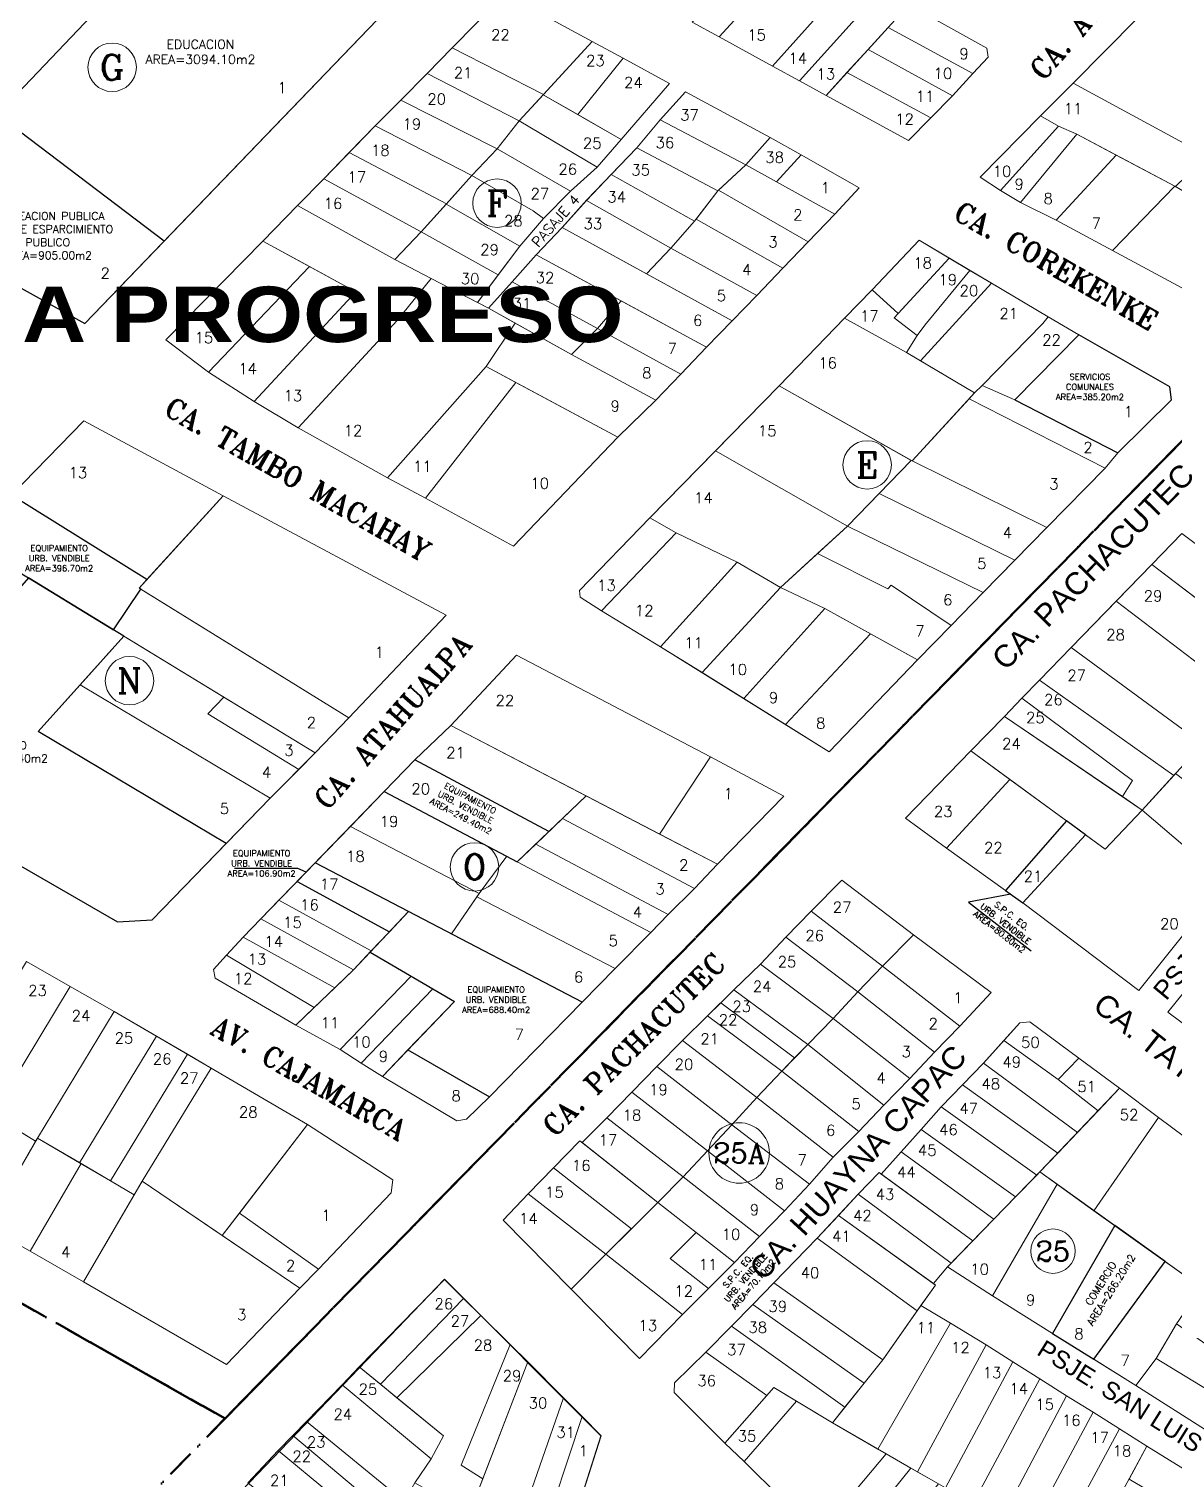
# Model space of a CAD drawing. Header units: millimetres. Extents: x -12449005 to 6504000, y 604360 to 27735491.
# Drawn here: x 711766.1 to 711993.2, y 9107946.1 to 9108233.5 of the extents above; entities that cross this region are included whole.
import ezdxf
from ezdxf.enums import TextEntityAlignment as Align

# ---------------------------------------------------------------- set-up
doc = ezdxf.new("R2010")
doc.units = ezdxf.units.MM
doc.header["$MEASUREMENT"] = 0
doc.header["$PDMODE"] = 3
doc.header["$PDSIZE"] = 0.5
doc.linetypes.add('DASHDOTX2', pattern=[50.8, 25.4, -12.7, 0, -12.7])
doc.layers.get('0').update_dxf_attribs({"lineweight": 15})
for name, color, linetype, lineweight in [('A_LIMITES SECTORES', 1, 'DASHDOTX2', 50), ('JL - LOTE PRESCRITO', 190, 'Continuous', 30), ('MANZANAS', 7, 'Continuous', 18), ('VERTICES', 7, 'Continuous', 20), ('VIVIENDA', 7, 'Continuous', 15)]:
    doc.layers.add(name, color=color, linetype=linetype, lineweight=lineweight)
for name, color, linetype in [('AREA-ESPP', 100, 'Continuous'), ('CALLES', 7, 'Continuous'), ('COMERCIO', 1, 'Continuous'), ('DESC-USOS', 7, 'Continuous'), ('EDUCACION', 5, 'Continuous'), ('EQUIP-URB-VEND', 7, 'Continuous'), ('LOTES', 41, 'Continuous'), ('NUEVA ESPERANZA IV', 191, 'Continuous'), ('SERV-COMUNALES', 40, 'Continuous')]:
    doc.layers.add(name, color=color, linetype=linetype)
doc.styles.add('cota100', font='trebuc.ttf')
doc.styles.add('ROMANC', font='romanc.shx')
doc.styles.add('ROMANS', font='romans.shx')
doc.styles.add('ROMANT', font='romant.shx')
doc.styles.get("Standard").update_dxf_attribs({"font": 'arial.ttf'})
doc.dimstyles.new('ACOTAMIENTO$7', dxfattribs={"dimtxt": 1, "dimasz": 0.5, "dimexe": 0.18, "dimexo": 0.0625, "dimgap": 0.25, "dimtad": 2, "dimzin": 4, "dimdsep": 46, "dimtxsty": 'ROMANS', "dimcen": 0.09, "dimclrd": 8, "dimclre": 8, "dimclrt": 256, "dimadec": 0, "dimazin": 0, "dimtfac": 1, "dimtmove": 0, "dimatfit": 3, "dimfxl": 1, "dimtolj": 1, "dimtzin": 1, "dimarcsym": 0})
doc.dimstyles.new('COTA _100', dxfattribs={"dimscale": 1.26, "dimtxt": 0.95, "dimasz": 0.04, "dimexe": 0.06, "dimexo": 0.1, "dimgap": 0.04, "dimtad": 0, "dimzin": 1, "dimdsep": 46, "dimtxsty": 'cota100', "dimblk": 'ARCHTICK', "dimcen": 0.09, "dimdle": 0.06, "dimse1": 1, "dimse2": 1, "dimsd1": 1, "dimsd2": 1, "dimclrd": 256, "dimclre": 178, "dimclrt": 7, "dimaunit": 1, "dimadec": 3, "dimazin": 0, "dimtfac": 1, "dimtmove": 2, "dimatfit": 2, "dimldrblk": 'ARCHTICK', "dimfxl": 1, "dimarcsym": 0})

# ---------------------------------------------------------------- blocks, each defined once
blk = doc.blocks.new('*D43')
at = {"layer": 'DEFPOINTS', "color": 0, "ltscale": 0.3, "transparency": 16777216}
for p in [(712082.84, 9107519.41), (712108.06, 9107499.31), (712109.03, 9107500.52)]:
    blk.add_point(p, dxfattribs=at)
at = {"layer": 'JL - LOTE PRESCRITO', "color": 7, "ltscale": 0.3, "transparency": 16777216, "insert": (-3285965.38, 20561939.47), "char_height": 1.425, "attachment_point": 5, "rotation": 321.4404, "style": 'cota100'}
blk.add_mtext('32.25', dxfattribs=at)
blk = doc.blocks.new('_ARCHTICK')
at = {"color": 0, "linetype": 'ByBlock', "const_width": 0.15}
blk.add_lwpolyline([(-0.5, -0.5), (0.5, 0.5)], dxfattribs=at)
blk = doc.blocks.new('*D45')
at = {"layer": 'DEFPOINTS', "color": 0, "ltscale": 0.3, "transparency": 16777216}
for p in [(712087.19, 9107441.08), (712114.24, 9107424.27), (712113.41, 9107423.07)]:
    blk.add_point(p, dxfattribs=at)
at = {"layer": 'JL - LOTE PRESCRITO', "color": 7, "ltscale": 0.3, "transparency": 16777216, "insert": (-12449002.32, 27735488.48), "char_height": 1.425, "attachment_point": 5, "rotation": 325.5131, "style": 'cota100'}
blk.add_mtext('31.81', dxfattribs=at)
blk = doc.blocks.new('*D46')
at = {"layer": 'DEFPOINTS', "color": 0, "ltscale": 0.3, "transparency": 16777216}
for p in [(712060.7, 9107460.09, 0), (712087.27, 9107441.21), (712086.54, 9107440.17)]:
    blk.add_point(p, dxfattribs=at)
at = {"layer": 'JL - LOTE PRESCRITO', "color": 7, "ltscale": 0.3, "transparency": 16777216, "insert": (-2185624.74, 20773017.13), "char_height": 1.425, "attachment_point": 5, "rotation": 324.599, "style": 'cota100'}
blk.add_mtext('32.60', dxfattribs=at)
blk = doc.blocks.new('*D48')
at = {"layer": 'DEFPOINTS', "color": 0, "ltscale": 0.3, "transparency": 16777216}
for p in [(712087.24, 9107441.12), (712114.38, 9107424.21), (712113.53, 9107422.98)]:
    blk.add_point(p, dxfattribs=at)
at = {"layer": 'JL - LOTE PRESCRITO', "color": 7, "ltscale": 0.3, "transparency": 16777216, "insert": (-11189611.25, 26932542.48), "char_height": 1.425, "attachment_point": 5, "rotation": 325.4003, "style": 'cota100'}
blk.add_mtext('31.95', dxfattribs=at)
blk = doc.blocks.new('*D51')
at = {"layer": 'DEFPOINTS', "color": 0, "ltscale": 0.3, "transparency": 16777216}
for p in [(711798.11, 9107297.2, 0), (638644.95, 8884680.95), (638646.1, 8884680.58, 0)]:
    blk.add_point(p, dxfattribs=at)
at = {"layer": 'JL - LOTE PRESCRITO', "color": 7, "ltscale": 0.3, "transparency": 16777216, "insert": (1552507.84, 18611954.35), "char_height": 1.425, "attachment_point": 5, "rotation": 71.8094, "style": 'cota100'}
blk.add_mtext('234327.50', dxfattribs=at)
blk = doc.blocks.new('*D54')
at = {"layer": 'DEFPOINTS', "color": 0, "ltscale": 0.3, "transparency": 16777216}
for p in [(711942.33, 9107278.53, 0), (711968.93, 9107263), (711968.16, 9107261.81, 0)]:
    blk.add_point(p, dxfattribs=at)
at = {"layer": 'JL - LOTE PRESCRITO', "color": 7, "ltscale": 0.3, "transparency": 16777216, "insert": (-9446297.88, 15652898.35), "char_height": 1.425, "attachment_point": 5, "rotation": 327.0777, "style": 'cota100'}
blk.add_mtext('30.77', dxfattribs=at)
blk = doc.blocks.new('*D63')
at = {"layer": 'DEFPOINTS', "color": 0, "ltscale": 0.3, "transparency": 16777216}
for p in [(711946.72, 9107290.72, 0), (711971.68, 9107272.64), (711972.42, 9107273.77, 0)]:
    blk.add_point(p, dxfattribs=at)
at = {"layer": 'JL - LOTE PRESCRITO', "color": 7, "ltscale": 0.3, "transparency": 16777216, "insert": (1429184.61, 18217116.63), "char_height": 1.425, "attachment_point": 5, "rotation": 326.6096, "style": 'cota100'}
blk.add_mtext('30.79', dxfattribs=at)
blk = doc.blocks.new('*D55')
at = {"layer": 'DEFPOINTS', "color": 0, "ltscale": 0.3, "transparency": 16777216}
for p in [(711946.72, 9107290.72, 0), (711972.94, 9107274.92), (711972.26, 9107273.88, 0)]:
    blk.add_point(p, dxfattribs=at)
at = {"layer": 'JL - LOTE PRESCRITO', "color": 7, "ltscale": 0.3, "transparency": 16777216, "insert": (-2514595.34, 20816706.74), "char_height": 1.425, "attachment_point": 5, "rotation": 326.6096, "style": 'cota100'}
blk.add_mtext('30.59', dxfattribs=at)
blk = doc.blocks.new('*D56')
at = {"layer": 'DEFPOINTS', "color": 0, "ltscale": 0.3, "transparency": 16777216}
for p in [(711904.93, 9107395.39, 0), (711906.34, 9107394.91), (711900.87, 9107383.36, 0)]:
    blk.add_point(p, dxfattribs=at)
at = {"layer": 'JL - LOTE PRESCRITO', "color": 7, "ltscale": 0.3, "transparency": 16777216, "insert": (1522262.21, 18476834.14), "char_height": 1.425, "attachment_point": 5, "rotation": 71.355, "style": 'cota100'}
blk.add_mtext('12.70', dxfattribs=at)
blk = doc.blocks.new('*D57')
at = {"layer": 'DEFPOINTS', "color": 0, "ltscale": 0.3, "transparency": 16777216}
for p in [(711803.61, 9107439.76, 0), (711798.54, 9107426.35, 0), (711799.95, 9107425.82)]:
    blk.add_point(p, dxfattribs=at)
at = {"layer": 'JL - LOTE PRESCRITO', "color": 7, "lineweight": 30, "ltscale": 0.3, "transparency": 16777216, "insert": (1428871.17, 18217418.99), "char_height": 1.425, "attachment_point": 5, "rotation": 69.2928, "style": 'cota100'}
blk.add_mtext('14.33', dxfattribs=at)

msp = doc.modelspace()

# ---------------------------------------------------------------- linework, layer by layer
at = {"lineweight": 15}
msp.add_lwpolyline([(711732.776, 9107863.706), (711758.707, 9107892.177), (711848.43, 9107985.679), (711879.43, 9107954.623), (711834.71, 9107813.79)], dxfattribs=at)
at = {"layer": 'A_LIMITES SECTORES', "color": 1}
msp.add_lwpolyline([(712084.752, 9108243.958), (711786.57, 9108400.253), (711468.157, 9108148.755), (711804.946, 9107958.059)], close=True, dxfattribs=at)
at = {"layer": 'A_LIMITES SECTORES', "color": 6, "ltscale": 0.2}
msp.add_lwpolyline([(712084.752, 9108243.958), (711786.57, 9108400.253), (711468.157, 9108148.755), (711804.946, 9107958.059)], close=True, dxfattribs=at)
at = {"layer": 'A_LIMITES SECTORES', "color": 84, "ltscale": 0.2}
msp.add_lwpolyline([(712084.752, 9108243.958), (711722.765, 9107874.09), (711698.999, 9107787.158), (711853.228, 9107709.307), (711910.537, 9107884.974), (712540.367, 9107694.065), (712612.655, 9107721.932), (712565.384, 9107827.661), (712633.365, 9107956.397)], close=True, dxfattribs=at)
at = {"layer": 'A_LIMITES SECTORES', "color": 140, "ltscale": 0.2}
msp.add_lwpolyline([(711468.157, 9108148.755), (711284.972, 9107993.756), (711276.32, 9107973.906), (711693.433, 9107766.797), (711722.765, 9107874.089), (711804.946, 9107958.059)], close=True, dxfattribs=at)
at = {"layer": 'AREA-ESPP'}
msp.add_lwpolyline([(711764.439, 9108213.033), (711744.596, 9108193.126), (711777.167, 9108175.105), (711792.881, 9108191.447)], close=True, dxfattribs=at)
at = {"layer": 'COMERCIO'}
for points in [[(711784.897, 9108113.169), (711765.989, 9108124.724), (711758.324, 9108115.951), (711730.903, 9108086.926), (711783.651, 9108056.489), (711790.537, 9108056.94), (711805.176, 9108072.018), (711767.903, 9108094.262)], [(711991.254, 9107989.194), (711981.277, 9107996.33), (711968.941, 9107974.946), (711977.135, 9107969.824)]]:
    msp.add_lwpolyline(points, close=True, dxfattribs=at)
at = {"layer": 'EDUCACION', "lineweight": 15}
for points in [[(711809.024, 9108268.214), (711782.656, 9108282.738), (711738.539, 9108237.848), (711759.811, 9108216.545)], [(711846.976, 9108247.708), (711809.024, 9108268.214), (711759.811, 9108216.545), (711792.881, 9108191.447)]]:
    msp.add_lwpolyline(points, close=True, dxfattribs=at)
at = {"layer": 'EQUIP-URB-VEND'}
for points in [[(711762.64, 9108141.064), (711753.813, 9108131.933), (711765.989, 9108124.724), (711782.849, 9108114.421), (711788.267, 9108122.469), (711787.927, 9108122.68), (711789.477, 9108124.379)], [(711842.544, 9108088.624), (711836.494, 9108082.373), (711862.869, 9108068.395), (711869.144, 9108074.419)], [(711975.498, 9108073.764), (711971.719, 9108076.525), (711959.62, 9108062.708), (711963.047, 9108060.314)], [(711822.809, 9108068.228), (711819.232, 9108064.531), (711837.53, 9108054.565), (711841.304, 9108058.561)], [(711875.708, 9108040.577), (711841.304, 9108058.561), (711833.72, 9108050.53), (711850.407, 9108040.734), (711841.197, 9108031.138), (711857.347, 9108021.804)]]:
    msp.add_lwpolyline(points, close=True, dxfattribs=at)
at = {"layer": 'LOTES'}
for points in [[(711777.167, 9108175.105), (711846.976, 9108247.708)], [(711936.331, 9108122.493), (711936.996, 9108123.24)]]:
    msp.add_lwpolyline(points, dxfattribs=at)
at = {"layer": 'MANZANAS'}
for points in [[(711846.976, 9108247.708), (711809.024, 9108268.214), (711782.656, 9108282.738), (711712.201, 9108211.05), (711777.167, 9108175.105), (711792.881, 9108191.447)], [(712057.892, 9108226.625), (712070.479, 9108239.562), (712040.344, 9108255.472), (712017.303, 9108267.517), (711973.031, 9108222.719), (711966.548, 9108216.251), (711954.603, 9108204.116), (711958.621, 9108201.49), (711962.622, 9108199.121), (711969.689, 9108195.582), (711980.874, 9108189.553), (712006.444, 9108175.767), (712008.144, 9108175.814), (712019.282, 9108187.09), (712025.659, 9108193.652), (712032.744, 9108200.85), (712045.357, 9108213.777)], [(711992.538, 9108160.012), (711992.173, 9108162.586), (711974.151, 9108172.87), (711968.06, 9108176.42), (711942.524, 9108191.631), (711933.202, 9108181.797), (711927.748, 9108176.151), (711914.789, 9108162.739), (711889.124, 9108136.564), (711875.198, 9108122.209), (711875.317, 9108120.864), (711879.54, 9108118.181), (711891.288, 9108111.05), (711924.667, 9108090.246), (711942.194, 9108108.423), (711948.862, 9108115.259), (711955.215, 9108121.774), (711967.851, 9108134.663), (711979.397, 9108146.451), (711981.872, 9108149.465)], [(711804.601, 9108140.971), (711776.989, 9108155.817), (711762.64, 9108141.064), (711753.813, 9108131.933), (711742.208, 9108119.717), (711735.957, 9108113.381), (711730.11, 9108107.351), (711718.229, 9108095.052), (711718.925, 9108093.839), (711730.903, 9108086.926), (711783.651, 9108056.489), (711790.537, 9108056.94), (711813.907, 9108081.011), (711822.783, 9108090.016), (711829.496, 9108096.948), (711848.746, 9108117.281)], [(711915.693, 9108081.451), (711901.139, 9108089.247), (711862.698, 9108109.392), (711849.71, 9108095.455), (711842.544, 9108088.624), (711836.494, 9108082.373), (711812.051, 9108057.108), (711808.539, 9108053.48), (711805.212, 9108049.882), (711802.688, 9108047.042), (711803.016, 9108045.353), (711819.005, 9108036.047), (711827.75, 9108031.196), (711831.948, 9108028.5), (711836.142, 9108025.871), (711850.861, 9108017.069), (711852.832, 9108017.411), (711857.347, 9108021.804), (711875.708, 9108040.577), (711882.291, 9108047.259), (711889.309, 9108054.383), (711892.805, 9108057.962), (711898.004, 9108063.146), (711902.548, 9108067.941)], [(711890.531, 9108027.875), (711885.542, 9108022.726), (711880.638, 9108017.675), (711875.712, 9108012.758), (711875.276, 9108013.104), (711870.038, 9108007.778), (711865.04, 9108002.609), (711860.081, 9107997.389), (711873.53, 9107983.73), (711887.119, 9107969.983), (711895.635, 9107978.663), (711905.919, 9107988.998), (711910.899, 9107994.129), (711915.839, 9107999.243), (711920.757, 9108004.533), (711925.493, 9108009.902), (711930.567, 9108014.982), (711935.535, 9108020.166), (711940.665, 9108025.443), (711945.574, 9108030.683), (711950.608, 9108035.831), (711956.826, 9108042.488), (711941.421, 9108053.944), (711927.225, 9108064.81), (711921.097, 9108058.655), (711916.106, 9108053.478), (711911.065, 9108048.129), (711911.065, 9108048.129), (711905.804, 9108043.04), (711905.804, 9108043.04), (711900.595, 9108037.906), (711895.591, 9108032.983)]]:
    msp.add_lwpolyline(points, close=True, dxfattribs=at)
for points in [[(711859.577, 9108239.512), (711849.971, 9108229.73), (711845.016, 9108224.645), (711839.79, 9108219.405), (711834.732, 9108214.281), (711824.503, 9108203.794), (711819.317, 9108198.499), (711812.424, 9108191.462), (711793.211, 9108171.857), (711801.641, 9108165.435), (711810.706, 9108159.684), (711819.432, 9108154.402), (711837.155, 9108144.547), (711844.685, 9108140.498), (711862.097, 9108130.976), (711882.832, 9108152.588), (711890.316, 9108159.938), (711895.287, 9108165.078), (711900.35, 9108170.406), (711905.483, 9108175.666), (711910.346, 9108180.679), (711915.5, 9108186.068), (711920.524, 9108191.293), (711925.831, 9108196.802), (711930.641, 9108202.024), (711919.159, 9108208.534), (711912.994, 9108211.955), (711896.192, 9108221.058), (711891.182, 9108215.48), (711886.547, 9108209.905), (711876.688, 9108199.615), (711871.737, 9108194.135), (711866.626, 9108188.716), (711861.85, 9108183.395), (711857.147, 9108178.143), (711854.955, 9108179.287), (711863.353, 9108190.459), (711868.044, 9108195.921), (711873.448, 9108201.336), (711878.696, 9108206.093), (711883.433, 9108211.582), (711893.025, 9108222.697), (711883.847, 9108227.694), (711877.743, 9108231.017), (711861.714, 9108239.744)], [(711897.522, 9108234.857), (711902.865, 9108231.915), (711913.422, 9108226.114), (711918.773, 9108223.185), (711924.064, 9108220.292), (711940.404, 9108211.416), (711949.099, 9108220.265), (711953.163, 9108224.679), (711956.183, 9108227.879), (711955.908, 9108229.708), (711940.48, 9108238.282)], [(711994.595, 9108133.482), (711988.634, 9108127.325), (711972.663, 9108110.913), (711966.403, 9108104.391), (711962.9, 9108100.823), (711959.414, 9108097.239), (711952.752, 9108090.383), (711939.794, 9108077.067), (711947.958, 9108071.154), (711959.62, 9108062.708), (711963.047, 9108060.314), (711986.052, 9108042.905), (712010.143, 9108073.076)], [(712015.554, 9108067.964), (711991.793, 9108038.618), (712039.381, 9108003.272)], [(711757.608, 9107996.144), (711766.326, 9107991.246), (711776.914, 9107985.143), (711805.232, 9107968.792), (711819.744, 9107983.912), (711823.476, 9107987.68), (711837.907, 9108002.833), (711838.182, 9108005.374), (711821.284, 9108016.337), (711802.219, 9108027.514), (711782.97, 9108038.774), (711774.285, 9108043.73), (711765.6, 9108048.687)], [(712010.832, 9108002.186), (711989.938, 9108017.71), (711982.204, 9108023.52), (711974.171, 9108029.509), (711964.477, 9108036.72), (711962.448, 9108036.512), (711955.279, 9108028.508), (711951.097, 9108024.185), (711946.891, 9108019.836), (711942.888, 9108015.366), (711938.949, 9108010.947), (711935.011, 9108006.527), (711934.567, 9108006.851), (711930.449, 9108002.526), (711922.297, 9107993.851), (711913.723, 9107984.991), (711909.567, 9107980.679), (711905.335, 9107976.383), (711900.248, 9107971.217), (711894.045, 9107965.169), (711893.946, 9107963.209), (711904.014, 9107953.162), (711907.823, 9107949.535), (711922.498, 9107935.049)], [(712011.493, 9107937.84), (711987.662, 9107952.616), (711982.238, 9107956.05), (711977.037, 9107959.332), (711971.742, 9107962.557), (711966.47, 9107965.916), (711961.11, 9107969.282), (711955.789, 9107972.655), (711948.765, 9107976.992), (711942.886, 9107980.49), (711945.735, 9107984.537), (711945.346, 9107984.817), (711948.133, 9107988.142), (711957.041, 9107982.396), (711968.941, 9107974.946), (711985.445, 9107964.63), (712014.167, 9107946.416)]]:
    msp.add_lwpolyline(points, dxfattribs=at)
at = {"layer": 'SERV-COMUNALES'}
msp.add_lwpolyline([(711992.173, 9108162.586), (711974.151, 9108172.87), (711961.463, 9108159.962), (711981.872, 9108149.465), (711992.538, 9108160.012)], close=True, dxfattribs=at)
at = {"layer": 'VERTICES'}
for centre, radius in [((711782.57, 9108225.893), 4.8), ((711858.851, 9108198.961), 4.8), ((711932.225, 9108147.087), 4.8), ((711786.014, 9108104.319), 4.8), ((711854.401, 9108067.411), 4.8), ((711906.844, 9108010.708), 6), ((711969.034, 9107991.246), 4.4)]:
    msp.add_circle(centre, radius, dxfattribs=at)
at = {"layer": 'VIVIENDA'}
for p in [(711804.736, 9108101.045), (711819.554, 9108086.74)]:
    msp.add_line(p, (711801.507, 9108097.769), dxfattribs=at)
for points in [[(712040.344, 9108255.472), (712017.303, 9108267.517), (711973.031, 9108222.719), (711999.624, 9108208.362), (712006.648, 9108215.136), (712031.058, 9108240.937), (712031.863, 9108240.508)], [(711920.464, 9108251.156), (711915.644, 9108254.387), (711897.522, 9108234.857), (711902.865, 9108231.915)], [(711930.238, 9108244.909), (711920.464, 9108251.156), (711902.865, 9108231.915), (711913.422, 9108226.114)], [(711935.398, 9108241.655), (711930.238, 9108244.909), (711913.422, 9108226.114), (711918.773, 9108223.185)], [(711940.48, 9108238.282), (711935.398, 9108241.655), (711918.773, 9108223.185), (711924.064, 9108220.292)], [(711861.714, 9108239.744), (711859.577, 9108239.512), (711849.971, 9108229.73), (711868.09, 9108220.535), (711877.743, 9108231.017)], [(711940.48, 9108238.282), (711936.369, 9108233.776), (711953.163, 9108224.679), (711956.183, 9108227.879), (711955.908, 9108229.708)], [(711936.369, 9108233.776), (711932.392, 9108229.418), (711949.099, 9108220.265), (711953.163, 9108224.679)], [(711849.971, 9108229.73), (711845.016, 9108224.645), (711863.251, 9108215.279), (711868.09, 9108220.535)], [(711883.847, 9108227.694), (711877.743, 9108231.017), (711868.026, 9108220.466), (711874.87, 9108216.519)], [(711932.392, 9108229.418), (711928.212, 9108224.838), (711944.803, 9108215.893), (711949.099, 9108220.265)], [(711893.025, 9108222.697), (711883.847, 9108227.694), (711874.87, 9108216.519), (711883.433, 9108211.582)], [(711845.016, 9108224.645), (711839.79, 9108219.405), (711858.858, 9108209.766), (711863.251, 9108215.279)], [(711928.212, 9108224.838), (711924.064, 9108220.292), (711940.404, 9108211.416), (711944.803, 9108215.893)], [(711999.624, 9108208.362), (711973.031, 9108222.719), (711966.548, 9108216.251), (711970.111, 9108214.222), (711973.787, 9108212.644), (711993.295, 9108202.257)], [(711868.026, 9108220.466), (711863.251, 9108215.279), (711878.696, 9108206.093), (711883.433, 9108211.582)], [(711912.994, 9108211.955), (711896.192, 9108221.058), (711891.182, 9108215.48), (711908.176, 9108206.544)], [(711858.858, 9108209.766), (711839.79, 9108219.405), (711834.732, 9108214.281), (711853.892, 9108204.416)], [(711834.732, 9108214.281), (711829.565, 9108208.984), (711848.828, 9108198.816), (711853.892, 9108204.416)], [(711863.251, 9108215.279), (711858.858, 9108209.766), (711873.448, 9108201.336), (711878.696, 9108206.093)], [(711908.176, 9108206.544), (711891.182, 9108215.48), (711886.547, 9108209.905), (711902.588, 9108201.398)], [(711970.111, 9108214.222), (711966.548, 9108216.251), (711954.603, 9108204.116), (711958.621, 9108201.49)], [(711973.787, 9108212.644), (711970.111, 9108214.222), (711958.621, 9108201.49), (711962.622, 9108199.121)], [(711919.159, 9108208.534), (711912.994, 9108211.955), (711908.176, 9108206.544), (711914.233, 9108203.201)], [(711981.554, 9108208.508), (711973.787, 9108212.644), (711962.622, 9108199.121), (711969.689, 9108195.582)], [(711829.565, 9108208.984), (711824.503, 9108203.794), (711843.831, 9108193.29), (711848.828, 9108198.816)], [(711858.858, 9108209.766), (711853.892, 9108204.416), (711865.997, 9108197.415), (711868.044, 9108195.921), (711873.448, 9108201.336)], [(711886.547, 9108209.905), (711881.507, 9108204.644), (711898.025, 9108195.419), (711902.588, 9108201.398)], [(711919.159, 9108208.534), (711914.233, 9108203.201), (711925.831, 9108196.802), (711930.641, 9108202.024)], [(711993.166, 9108202.325), (711981.554, 9108208.508), (711969.689, 9108195.582), (711980.874, 9108189.553)], [(711908.176, 9108206.544), (711902.769, 9108201.565), (711920.524, 9108191.293), (711925.831, 9108196.802)], [(711824.503, 9108203.794), (711819.317, 9108198.499), (711838.609, 9108187.821), (711843.831, 9108193.29)], [(711853.892, 9108204.416), (711848.794, 9108198.778), (711863.353, 9108190.459), (711868.044, 9108195.921), (711865.997, 9108197.415)], [(711881.507, 9108204.644), (711876.594, 9108199.517), (711893.303, 9108190.051), (711898.025, 9108195.419)], [(711902.769, 9108201.565), (711902.588, 9108201.398), (711898.311, 9108195.794), (711915.5, 9108186.068), (711920.524, 9108191.293)], [(711993.166, 9108202.325), (711980.874, 9108189.553), (712006.444, 9108175.767), (712008.144, 9108175.814), (712019.282, 9108187.09)], [(711839.068, 9108175.677), (711845.833, 9108184.052), (711838.609, 9108187.821), (711819.317, 9108198.499), (711812.424, 9108191.462), (711830.844, 9108181.376), (711810.706, 9108159.684), (711819.432, 9108154.402)], [(711848.794, 9108198.778), (711843.831, 9108193.29), (711859.089, 9108184.787), (711863.353, 9108190.459)], [(711893.303, 9108190.051), (711876.598, 9108199.515), (711871.737, 9108194.136), (711888.492, 9108184.966)], [(711871.737, 9108194.136), (711866.626, 9108188.716), (711900.35, 9108170.406), (711905.483, 9108175.666)], [(711898.311, 9108195.794), (711898.025, 9108195.419), (711893.303, 9108190.051), (711910.346, 9108180.679), (711915.5, 9108186.068)], [(711821.678, 9108186.395), (711812.424, 9108191.462), (711793.211, 9108171.857), (711801.641, 9108165.435)], [(711843.831, 9108193.29), (711838.609, 9108187.821), (711845.833, 9108184.052), (711854.955, 9108179.287), (711859.089, 9108184.787)], [(711948.486, 9108188.08), (711942.524, 9108191.631), (711933.202, 9108181.797), (711938.364, 9108177.069)], [(711883.455, 9108179.579), (711866.626, 9108188.716), (711861.85, 9108183.395), (711878.777, 9108174.122)], [(711893.303, 9108190.051), (711888.492, 9108184.966), (711905.483, 9108175.666), (711910.346, 9108180.679)], [(711952.586, 9108185.637), (711948.486, 9108188.08), (711937.584, 9108176.219), (711942.127, 9108172.762), (711943.656, 9108174.813)], [(711830.844, 9108181.376), (711821.678, 9108186.395), (711801.641, 9108165.435), (711810.706, 9108159.684)], [(711956.876, 9108183.082), (711952.586, 9108185.637), (711943.656, 9108174.813), (711942.127, 9108172.762), (711940.003, 9108169.361), (711942.794, 9108167.705)], [(711856.693, 9108166.583), (711862.424, 9108175.201), (711857.147, 9108178.143), (711845.833, 9108184.052), (711839.068, 9108175.677), (711819.432, 9108154.402), (711837.155, 9108144.547)], [(711878.777, 9108174.122), (711861.85, 9108183.395), (711857.147, 9108178.143), (711873.611, 9108168.964)], [(711967.027, 9108175.121), (711968.06, 9108176.42), (711956.876, 9108183.082), (711942.794, 9108167.705), (711953.506, 9108161.351), (711954.977, 9108162.85)], [(711883.455, 9108179.579), (711878.777, 9108174.122), (711895.287, 9108165.078), (711900.35, 9108170.406)], [(711937.584, 9108176.219), (711938.364, 9108177.069), (711933.202, 9108181.797), (711927.748, 9108176.151), (711940.003, 9108169.361), (711942.127, 9108172.762)], [(711856.693, 9108166.583), (711882.832, 9108152.588), (711890.316, 9108159.938), (711873.611, 9108168.964), (711862.424, 9108175.201)], [(711878.777, 9108174.122), (711873.611, 9108168.964), (711890.316, 9108159.938), (711895.287, 9108165.078)], [(711953.506, 9108161.351), (711940.003, 9108169.361), (711927.748, 9108176.151), (711914.789, 9108162.739), (711941.135, 9108147.866)], [(711974.151, 9108172.87), (711968.06, 9108176.42), (711967.027, 9108175.121), (711954.977, 9108162.85), (711961.463, 9108159.962)], [(711862.555, 9108163.444), (711856.693, 9108166.583), (711837.155, 9108144.547), (711844.685, 9108140.498)], [(711882.832, 9108152.588), (711862.555, 9108163.444), (711844.685, 9108140.498), (711862.097, 9108130.976)], [(711914.789, 9108162.739), (711902.187, 9108149.887), (711928.32, 9108134.951), (711940.961, 9108147.964)], [(711961.463, 9108159.962), (711954.977, 9108162.85), (711953.506, 9108161.351), (711952.424, 9108160.172), (711979.397, 9108146.451), (711981.872, 9108149.465)], [(711979.397, 9108146.451), (711952.424, 9108160.172), (711941.135, 9108147.866), (711967.851, 9108134.663)], [(711804.601, 9108140.971), (711776.989, 9108155.817), (711762.64, 9108141.064), (711789.477, 9108124.379)], [(711902.187, 9108149.887), (711889.124, 9108136.564), (711894.354, 9108133.624), (711906.439, 9108127.819), (711915.07, 9108122.768), (711928.32, 9108134.951)], [(711941.135, 9108147.866), (711940.961, 9108147.964), (711934.591, 9108141.407), (711961.516, 9108128.2), (711967.851, 9108134.663)], [(711804.601, 9108140.971), (711787.927, 9108122.68), (711829.496, 9108096.948), (711848.746, 9108117.281)], [(711934.591, 9108141.407), (711928.32, 9108134.951), (711955.215, 9108121.774), (711961.516, 9108128.2)], [(711894.354, 9108133.624), (711889.124, 9108136.564), (711875.198, 9108122.209), (711875.317, 9108120.864), (711879.54, 9108118.181)], [(711906.439, 9108127.819), (711894.354, 9108133.624), (711879.54, 9108118.181), (711891.288, 9108111.05)], [(711928.32, 9108134.951), (711922.394, 9108129.503), (711936.331, 9108122.493), (711936.996, 9108123.24), (711948.862, 9108115.259), (711955.215, 9108121.774)], [(711994.595, 9108133.482), (711988.634, 9108127.325), (712009.97, 9108111.106), (712015.108, 9108118.066)], [(711915.07, 9108122.768), (711906.439, 9108127.819), (711891.288, 9108111.05), (711899.523, 9108105.918)], [(711936.996, 9108123.24), (711936.331, 9108122.493), (711922.394, 9108129.503), (711915.07, 9108122.768), (711923.851, 9108118.647), (711942.194, 9108108.423), (711948.862, 9108115.259)], [(711988.634, 9108127.325), (711981.569, 9108120.065), (712006.524, 9108101.075), (712012.612, 9108109.097)], [(711788.267, 9108122.469), (711782.849, 9108114.421), (711822.783, 9108090.016), (711829.496, 9108096.948)], [(711923.851, 9108118.647), (711915.07, 9108122.768), (711899.523, 9108105.918), (711907.771, 9108100.777)], [(711981.569, 9108120.065), (711972.663, 9108110.913), (711998.665, 9108091.79), (712006.524, 9108101.075)], [(711932.891, 9108113.608), (711923.851, 9108118.647), (711907.771, 9108100.777), (711916.048, 9108095.618)], [(711942.194, 9108108.423), (711932.891, 9108113.608), (711916.048, 9108095.618), (711924.667, 9108090.246)], [(711784.897, 9108113.169), (711776.206, 9108103.5), (711813.919, 9108081.023), (711819.554, 9108086.74), (711801.507, 9108097.769), (711804.736, 9108101.045)], [(711972.663, 9108110.913), (711966.403, 9108104.391), (711992.999, 9108085.556), (711998.665, 9108091.79)], [(711901.139, 9108089.247), (711862.698, 9108109.392), (711849.71, 9108095.455), (711891.062, 9108073.922)], [(711776.206, 9108103.5), (711767.903, 9108094.262), (711805.176, 9108072.018), (711813.907, 9108081.011)], [(711966.403, 9108104.391), (711962.9, 9108100.823), (711984.812, 9108084.505), (711982.822, 9108081.35), (711986.752, 9108078.683), (711992.999, 9108085.556)], [(711804.736, 9108101.045), (711801.507, 9108097.769), (711819.554, 9108086.74), (711822.783, 9108090.016)], [(711962.9, 9108100.823), (711959.414, 9108097.239), (711982.822, 9108081.35), (711984.812, 9108084.505)], [(711986.752, 9108078.683), (711959.414, 9108097.239), (711952.752, 9108090.383), (711979.382, 9108070.926)], [(711849.71, 9108095.455), (711842.544, 9108088.624), (711869.144, 9108074.419), (711876.516, 9108081.497)], [(711960.48, 9108084.737), (711952.752, 9108090.383), (711939.794, 9108077.067), (711947.958, 9108071.154)], [(711915.693, 9108081.451), (711901.139, 9108089.247), (711891.062, 9108073.922), (711902.548, 9108067.941)], [(711971.719, 9108076.525), (711960.48, 9108084.737), (711947.958, 9108071.154), (711959.62, 9108062.708)], [(711993.314, 9108085.902), (711986.752, 9108078.683), (712003.31, 9108064.519), (712010.143, 9108073.076)], [(711836.494, 9108082.373), (711829.789, 9108075.443), (711855.298, 9108062.116), (711860.769, 9108069.508)], [(711876.516, 9108081.497), (711871.863, 9108077.03), (711898.004, 9108063.146), (711902.548, 9108067.941)], [(711871.863, 9108077.03), (711866.559, 9108071.938), (711892.802, 9108057.96), (711898.004, 9108063.146)], [(712003.31, 9108064.519), (711986.752, 9108078.683), (711979.382, 9108070.926), (711975.498, 9108073.764), (711963.047, 9108060.314), (711986.052, 9108042.905)], [(711829.789, 9108075.443), (711822.809, 9108068.228), (711849.817, 9108054.111), (711855.298, 9108062.116)], [(711866.559, 9108071.938), (711862.869, 9108068.395), (711889.309, 9108054.383), (711892.802, 9108057.96)], [(711862.869, 9108068.395), (711860.769, 9108069.508), (711855.298, 9108062.116), (711854.844, 9108061.452), (711882.291, 9108047.259), (711889.309, 9108054.383)], [(711819.232, 9108064.531), (711815.631, 9108060.809), (711833.926, 9108050.748), (711837.53, 9108054.565)], [(711941.421, 9108053.944), (711927.225, 9108064.81), (711921.097, 9108058.655), (711935.273, 9108047.714)], [(711815.631, 9108060.809), (711812.051, 9108057.108), (711830.423, 9108047.039), (711833.926, 9108050.748)], [(711854.844, 9108061.452), (711849.817, 9108054.111), (711875.708, 9108040.577), (711882.291, 9108047.259)], [(711812.051, 9108057.108), (711808.539, 9108053.48), (711826.714, 9108043.468), (711830.423, 9108047.039)], [(711935.273, 9108047.714), (711921.097, 9108058.655), (711916.106, 9108053.478), (711930.373, 9108042.634)], [(711808.539, 9108053.48), (711805.212, 9108049.882), (711822.607, 9108039.515), (711826.714, 9108043.468)], [(711916.106, 9108053.478), (711911.065, 9108048.129), (711925.472, 9108037.355), (711930.373, 9108042.634)], [(711941.421, 9108053.944), (711935.273, 9108047.714), (711950.608, 9108035.831), (711956.826, 9108042.488)], [(712015.305, 9108044.804), (712003.655, 9108053.268), (711991.793, 9108038.618), (712003.376, 9108030.015)], [(711841.826, 9108045.771), (711833.72, 9108050.53), (711830.423, 9108047.039), (711819.005, 9108036.047), (711827.745, 9108031.199)], [(711774.285, 9108043.73), (711765.6, 9108048.687), (711750.336, 9108023.501), (711758.868, 9108018.286)], [(711805.212, 9108049.882), (711802.688, 9108047.042), (711803.016, 9108045.353), (711819.005, 9108036.047), (711822.607, 9108039.515)], [(711911.065, 9108048.129), (711905.804, 9108043.04), (711920.439, 9108032.206), (711925.472, 9108037.355)], [(711935.273, 9108047.714), (711930.373, 9108042.634), (711945.574, 9108030.683), (711950.608, 9108035.831)], [(711846.138, 9108043.24), (711841.826, 9108045.771), (711827.745, 9108031.199), (711831.948, 9108028.5)], [(711782.97, 9108038.774), (711774.285, 9108043.73), (711758.868, 9108018.286), (711767.401, 9108013.071), (711767.749, 9108013.672)], [(711850.407, 9108040.734), (711846.138, 9108043.24), (711831.948, 9108028.5), (711836.142, 9108025.871)], [(711905.804, 9108043.04), (711903.218, 9108040.492), (711917.847, 9108029.552), (711920.439, 9108032.206)], [(711930.373, 9108042.634), (711925.472, 9108037.355), (711940.665, 9108025.443), (711945.574, 9108030.683)], [(711791.386, 9108033.851), (711782.97, 9108038.774), (711767.749, 9108013.672), (711776.122, 9108008.775)], [(711903.218, 9108040.492), (711900.595, 9108037.906), (711915.29, 9108026.933), (711917.847, 9108029.552)], [(711900.595, 9108037.906), (711895.591, 9108032.983), (711910.369, 9108021.705), (711915.29, 9108026.933)], [(711925.472, 9108037.355), (711920.439, 9108032.206), (711935.535, 9108020.166), (711940.665, 9108025.443)], [(711974.171, 9108029.509), (711964.477, 9108036.72), (711962.448, 9108036.512), (711959.321, 9108033.02), (711970.054, 9108025.269)], [(711797.514, 9108030.266), (711791.386, 9108033.851), (711776.122, 9108008.775), (711782.251, 9108005.191)], [(711895.591, 9108032.983), (711890.531, 9108027.875), (711905.415, 9108016.261), (711910.369, 9108021.705)], [(711970.054, 9108025.269), (711959.321, 9108033.02), (711955.279, 9108028.508), (711973.9, 9108014.794), (711977.985, 9108019.086)], [(711782.251, 9108005.191), (711786.955, 9108002.44), (711788.502, 9108005.103), (711802.219, 9108027.514), (711797.514, 9108030.266)], [(711857.347, 9108021.804), (711841.197, 9108031.138), (711836.142, 9108025.871), (711850.861, 9108017.069), (711852.832, 9108017.411)], [(711920.439, 9108032.206), (711915.29, 9108026.933), (711930.567, 9108014.982), (711935.535, 9108020.166)], [(711821.284, 9108016.337), (711802.219, 9108027.514), (711788.502, 9108005.103), (711804.392, 9107994.327)], [(711890.531, 9108027.875), (711885.542, 9108022.726), (711900.589, 9108011.109), (711905.415, 9108016.261)], [(711955.279, 9108028.508), (711951.097, 9108024.185), (711969.991, 9108010.687), (711973.9, 9108014.794)], [(711974.171, 9108029.509), (711970.054, 9108025.269), (711977.985, 9108019.086), (711982.204, 9108023.52)], [(711915.29, 9108026.933), (711910.369, 9108021.705), (711925.493, 9108009.902), (711930.567, 9108014.982)], [(711900.589, 9108011.109), (711885.542, 9108022.726), (711880.638, 9108017.675), (711895.735, 9108005.954)], [(711910.369, 9108021.705), (711905.415, 9108016.261), (711920.757, 9108004.533), (711925.493, 9108009.902)], [(711951.097, 9108024.185), (711946.891, 9108019.836), (711965.818, 9108006.317), (711966.432, 9108006.948), (711969.991, 9108010.687)], [(711989.938, 9108017.71), (711982.204, 9108023.52), (711966.432, 9108006.948), (711977.165, 9107999.27)], [(711767.401, 9108013.071), (711754.602, 9108020.894), (711744.631, 9108003.567), (711757.608, 9107996.144)], [(711946.891, 9108019.836), (711942.888, 9108015.366), (711961.642, 9108002.025), (711965.818, 9108006.317)], [(711838.182, 9108005.374), (711821.284, 9108016.337), (711807.802, 9107998.77), (711823.476, 9107987.68), (711837.907, 9108002.833)], [(711880.638, 9108017.675), (711875.719, 9108012.765), (711890.705, 9108000.89), (711895.735, 9108005.954)], [(711905.415, 9108016.261), (711900.589, 9108011.109), (711915.839, 9107999.243), (711920.757, 9108004.533)], [(712010.832, 9108002.186), (711989.938, 9108017.71), (711977.165, 9107999.27), (711998.452, 9107984.045)], [(711776.424, 9108008.599), (711767.749, 9108013.672), (711757.608, 9107996.144), (711766.326, 9107991.246)], [(711870.038, 9108007.778), (711885.5, 9107995.703), (711890.705, 9108000.89), (711875.276, 9108013.104)], [(711942.888, 9108015.366), (711938.949, 9108010.947), (711957.299, 9107997.561), (711961.642, 9108002.025)], [(711900.589, 9108011.109), (711895.735, 9108005.954), (711910.899, 9107994.129), (711915.839, 9107999.243)], [(711938.949, 9108010.947), (711935.011, 9108006.527), (711953.153, 9107993.301), (711957.299, 9107997.561)], [(711786.955, 9108002.44), (711776.424, 9108008.599), (711766.326, 9107991.246), (711776.914, 9107985.143)], [(711870.038, 9108007.778), (711865.04, 9108002.609), (711880.448, 9107990.669), (711885.5, 9107995.703)], [(711788.502, 9108005.103), (711776.914, 9107985.143), (711805.232, 9107968.792), (711819.746, 9107983.914)], [(711895.735, 9108005.954), (711890.705, 9108000.89), (711905.919, 9107988.998), (711910.899, 9107994.129)], [(711953.153, 9107993.301), (711934.567, 9108006.851), (711930.449, 9108002.526), (711948.838, 9107988.866)], [(711969.855, 9108004.499), (711966.432, 9108006.948), (711948.133, 9107988.142), (711957.041, 9107982.396)], [(711981.277, 9107996.33), (711969.855, 9108004.499), (711957.041, 9107982.396), (711968.941, 9107974.946)], [(711880.448, 9107990.669), (711865.04, 9108002.609), (711860.081, 9107997.389), (711873.53, 9107983.73)], [(711948.133, 9107988.142), (711948.838, 9107988.866), (711930.449, 9108002.526), (711926.509, 9107998.333), (711945.346, 9107984.817)], [(711807.802, 9107998.77), (711804.392, 9107994.327), (711819.746, 9107983.914), (711823.476, 9107987.68)], [(711890.705, 9108000.89), (711880.448, 9107990.669), (711895.635, 9107978.663), (711900.777, 9107983.83), (711893.139, 9107989.767), (711898.312, 9107994.944)], [(711926.509, 9107998.333), (711922.297, 9107993.851), (711942.127, 9107979.411), (711945.735, 9107984.537)], [(711898.312, 9107994.944), (711893.139, 9107989.767), (711900.777, 9107983.83), (711905.919, 9107988.998)], [(711922.297, 9107993.851), (711913.723, 9107984.991), (711935.307, 9107969.722), (711942.127, 9107979.411)], [(711880.448, 9107990.669), (711873.53, 9107983.73), (711887.119, 9107969.983), (711895.635, 9107978.663)], [(711998.452, 9107984.045), (711991.254, 9107989.194), (711977.135, 9107969.824), (711985.445, 9107964.63), (711989.518, 9107969.995), (711993.523, 9107976.822)], [(711852.218, 9107981.832), (711848.477, 9107985.646), (711831.537, 9107968.335), (711835.729, 9107964.893)], [(711913.723, 9107984.991), (711909.567, 9107980.679), (711931.629, 9107965.109), (711935.307, 9107969.722)], [(711855.663, 9107978.489), (711852.218, 9107981.832), (711835.729, 9107964.893), (711839.011, 9107962.197)], [(711855.663, 9107978.489), (711839.011, 9107962.197), (711848.251, 9107954.61), (711845.815, 9107950.107), (711842.593, 9107945.317), (711847.714, 9107942.419), (711853.544, 9107939.618), (711856.038, 9107946.094), (711851.772, 9107948.847), (711861.447, 9107972.776)], [(711909.567, 9107980.679), (711905.335, 9107976.383), (711927.819, 9107960.33), (711931.629, 9107965.109)], [(711948.76, 9107976.994), (711942.886, 9107980.49), (711935.307, 9107969.722), (711925.325, 9107957.202), (711934.36, 9107952.009)], [(711905.335, 9107976.383), (711900.248, 9107971.217), (711912.33, 9107962.623), (711913.732, 9107964.218), (711925.325, 9107957.202), (711927.819, 9107960.33)], [(711955.789, 9107972.655), (711948.76, 9107976.994), (711934.36, 9107952.009), (711942.206, 9107947.499)], [(711993.523, 9107976.822), (711989.518, 9107969.995), (712016.5, 9107953.491), (712018.421, 9107959.607)], [(711864.962, 9107969.277), (711861.447, 9107972.776), (711851.772, 9107948.847), (711856.038, 9107946.094)], [(711961.11, 9107969.282), (711955.789, 9107972.655), (711942.206, 9107947.499), (711947.736, 9107944.32)], [(711912.33, 9107962.623), (711900.248, 9107971.217), (711894.045, 9107965.169), (711893.946, 9107963.209), (711904.014, 9107953.162)], [(711989.518, 9107969.995), (711985.445, 9107964.63), (712014.167, 9107946.416), (712016.5, 9107953.491)], [(711831.537, 9107968.335), (711828.186, 9107964.732), (711845.815, 9107950.107), (711848.251, 9107954.61)], [(711872.04, 9107962.17), (711864.962, 9107969.277), (711853.544, 9107939.618), (711862.678, 9107935.23)], [(711966.47, 9107965.916), (711961.11, 9107969.282), (711947.736, 9107944.32), (711953.164, 9107941.162)], [(711845.815, 9107950.107), (711828.186, 9107964.732), (711821.093, 9107957.514), (711840.419, 9107941.63), (711842.593, 9107945.317)], [(711904.014, 9107953.162), (711907.823, 9107949.535), (711918.218, 9107961.503), (711913.732, 9107964.218)], [(711971.742, 9107962.557), (711966.47, 9107965.916), (711953.164, 9107941.162), (711958.688, 9107937.948)], [(711875.707, 9107958.469), (711872.04, 9107962.17), (711862.678, 9107935.23), (711867.32, 9107933.121)], [(711918.218, 9107961.503), (711907.823, 9107949.535), (711922.498, 9107935.049), (711935.991, 9107951.071), (711925.325, 9107957.202)], [(711977.037, 9107959.332), (711971.742, 9107962.557), (711958.688, 9107937.948), (711963.944, 9107934.89)], [(711879.491, 9107954.644), (711875.707, 9107958.469), (711867.32, 9107933.121), (711871.936, 9107931.024)], [(711982.238, 9107956.05), (711977.037, 9107959.332), (711963.944, 9107934.89), (711969.216, 9107931.822)], [(711821.093, 9107957.514), (711818.357, 9107954.693), (711838.299, 9107937.999), (711840.419, 9107941.63)], [(711969.216, 9107931.822), (711974.67, 9107928.649), (711987.662, 9107952.616), (711982.238, 9107956.05)], [(711845.007, 9107937.601), (711845.604, 9107938.418), (711840.419, 9107941.63), (711838.299, 9107937.999), (711818.357, 9107954.693), (711815.462, 9107951.706), (711836.25, 9107934.556), (711827.656, 9107919.02), (711830.277, 9107917.471), (711838.778, 9107932.797), (711841.341, 9107931.238)], [(711987.662, 9107952.616), (711984.118, 9107946.079), (712009.448, 9107931.124), (712011.493, 9107937.84)], [(711836.25, 9107934.556), (711815.462, 9107951.706), (711809.437, 9107945.347), (711832.059, 9107926.979)], [(711940.874, 9107948.264), (711935.991, 9107951.071), (711922.498, 9107935.049), (711926.879, 9107930.86)], [(711946.376, 9107945.102), (711940.874, 9107948.264), (711926.879, 9107930.86), (711931.368, 9107926.865)]]:
    msp.add_lwpolyline(points, close=True, dxfattribs=at)

# ---------------------------------------------------------------- texts
at = {"layer": 'CALLES', "style": 'ROMANT'}
for s, height, rotation, p in [('CA. ATAHUALPA', 4, 48.65979, (711980.05, 9108240.86)), ('PASAJE 4', 2, 48.65979, (711870.488, 9108195.466)), ('CA. COREKENKE', 4, 330.25539, (711969.639, 9108186.584)), ('CA. TAMBO MACAHAY', 4, 330.25539, (711819.379, 9108144.236)), ('CA. ATAHUALPA', 4, 48.65979, (711838.204, 9108096.282)), ('CA. PACHACUTEC', 4, 45.00765, (711885.966, 9108032.225)), ('AV. CAJAMARCA', 4, 330.25539, (711821.593, 9108025.547))]:
    msp.add_text(s, height=height, rotation=rotation, dxfattribs=at).set_placement(p, align=Align.MIDDLE_CENTER)
at = {"layer": 'CALLES'}
for s, height, rotation, p in [('CA. PACHACUTEC', 4.375, 45.62721, (711959.65, 9108106.107)), ('PSJE. HUAYNA CAPAC', 3.71875, 50.578, (711991.474, 9108040.737)), ('CA. TAYABAMBA', 4.375, 321.67765, (711976.662, 9108039.358)), ('CA. HUAYNA CAPAC', 4.375, 47.53792, (711911.703, 9107985.193)), ('PSJE. SAN LUIS', 3.5, 328.00309, (711965.613, 9107970.872))]:
    msp.add_text(s, height=height, rotation=rotation, dxfattribs=at).set_placement(p)
at = {"layer": 'DESC-USOS', "attachment_point": 5, "style": 'ROMANS'}
for s, insert, char_height, rotation in [('EDUCACION\\PAREA=3094.10m2', (711800.078, 9108228.954), 1.8, 359.99274), ('RECREACION PUBLICA\\PAREA DE ESPARCIMIENTO\\PPUBLICO\\PAREA=905.00m2', (711769.82, 9108192.509), 1.56, 359.99274), ('SERVICIOS\\PCOMUNALES\\PAREA=385.20m2', (711976.372, 9108162.551), 1.2, 359.99274), ('EQUIPAMIENTO\\PURB. VENDIBLE\\PAREA=396.70m2', (711772.072, 9108128.592), 1.2, 359.99274), ('COMERCIO\\PAREA=2172.40m2', (711760.391, 9108090.209), 1.56, 359.99274), ('EQUIPAMIENTO\\PURB. VENDIBLE\\PAREA=249.40m2', (711852.624, 9108079.226), 1.2, 332.46661), ('EQUIPAMIENTO\\PURB. VENDIBLE\\PAREA=106.90m2', (711812.201, 9108068.109), 1.2, 359.99274), ('S.P.C. EQ.\\PURB. VENDIBLE\\PAREA=80.80m2', (711959.648, 9108056.114), 1.2, 322.35202), ('EQUIPAMIENTO\\PURB. VENDIBLE\\PAREA=688.40m2', (711858.678, 9108041.09), 1.2, 359.99274), ('S.P.C. EQ.\\PURB. VENDIBLE\\PAREA=70.10m2', (711908.124, 9107986), 1.2, 49.5106), ('COMERCIO\\PAREA=266.20m2', (711979.551, 9107984.204), 1.44, 58.04546)]:
    msp.add_mtext(s, dxfattribs=dict(at, insert=insert, char_height=char_height, rotation=rotation))
at = {"layer": 'MANZANAS', "style": 'ROMANC'}
for s, p in [('G', (711782.57, 9108225.893)), ('F', (711858.851, 9108198.961)), ('E', (711932.225, 9108147.087)), ('N', (711786.014, 9108104.319)), ('O', (711854.401, 9108067.411))]:
    msp.add_text(s, height=5, rotation=359.99274, dxfattribs=at).set_placement(p, align=Align.MIDDLE)
for s, p in [('25A', (711906.844, 9108010.708)), ('25', (711969.034, 9107991.246))]:
    msp.add_text(s, height=4, dxfattribs=at).set_placement(p, align=Align.MIDDLE)
at = {"layer": 'NUEVA ESPERANZA IV', "color": 1, "insert": (711686.558, 9108182.423), "char_height": 11, "attachment_point": 1}
msp.add_mtext_dynamic_manual_height_columns('{\\fArial Black|b0|i0|c0|p34;\\C6;A.H. VILLA PROGRESO}', width=215.58319, gutter_width=1, heights=[0], dxfattribs=at)
at = {"layer": 'VIVIENDA', "style": 'ROMANS'}
for s, p in [('22', (711859.521, 9108232.334)), ('15', (711910.293, 9108232.295)), ('23', (711878.356, 9108227.224)), ('14', (711918.471, 9108227.665)), ('9', (711951.421, 9108228.573)), ('21', (711852.146, 9108224.807)), ('13', (711924.021, 9108224.579)), ('10', (711947.222, 9108224.685)), ('1', (711816.256, 9108221.86)), ('24', (711885.87, 9108222.875)), ('20', (711846.894, 9108219.6)), ('11', (711943.671, 9108220.148)), ('37', (711897.013, 9108216.434)), ('11', (711973.002, 9108217.7)), ('19', (711841.978, 9108214.669)), ('12', (711939.633, 9108215.607)), ('25', (711877.729, 9108210.844)), ('36', (711892.131, 9108210.943)), ('18', (711835.716, 9108209.449)), ('38', (711913.875, 9108208.045)), ('26', (711872.878, 9108205.705)), ('35', (711887.328, 9108205.541)), ('10', (711958.928, 9108205.275)), ('17', (711831.055, 9108204.159)), ('1', (711923.953, 9108202.025)), ('9', (711962.349, 9108202.733)), ('16', (711826.353, 9108198.91)), ('27', (711867.355, 9108200.843)), ('34', (711882.581, 9108200.202)), ('8', (711968.088, 9108199.879)), ('2', (711918.471, 9108196.642)), ('28', (711862.092, 9108195.472)), ('33', (711877.858, 9108194.889)), ('7', (711977.647, 9108194.971)), ('3', (711913.557, 9108191.289)), ('29', (711857.377, 9108189.75)), ('18', (711943.203, 9108187.122)), ('2', (711781.2, 9108185.081)), ('32', (711868.367, 9108184.214)), ('4', (711908.358, 9108185.796)), ('30', (711853.525, 9108183.988)), ('19', (711948.172, 9108183.797)), ('20', (711952.378, 9108181.624)), ('31', (711863.794, 9108179.071)), ('5', (711903.339, 9108180.623)), ('6', (711898.629, 9108175.726)), ('17', (711932.654, 9108176.591)), ('21', (711960.268, 9108177.089)), ('15', (711800.758, 9108172.306)), ('7', (711893.604, 9108170.156)), ('22', (711968.764, 9108171.858)), ('16', (711924.378, 9108167.301)), ('14', (711809.42, 9108166.17)), ('8', (711888.54, 9108165.33)), ('13', (711818.401, 9108160.822)), ('9', (711882.267, 9108158.747)), ('1', (711983.985, 9108157.654)), ('12', (711830.32, 9108153.891)), ('15', (711912.404, 9108153.842)), ('2', (711975.98, 9108150.544)), ('11', (711844.05, 9108146.787)), ('13', (711775.788, 9108145.546)), ('10', (711867.299, 9108143.442)), ('3', (711969.23, 9108143.315)), ('14', (711899.738, 9108140.564)), ('4', (711960.017, 9108133.637)), ('5', (711954.938, 9108127.548)), ('13', (711880.553, 9108123.198)), ('29', (711988.891, 9108121.122)), ('12', (711888.025, 9108118.194)), ('6', (711948.188, 9108120.334)), ('7', (711942.69, 9108114.173)), ('28', (711981.45, 9108113.424)), ('1', (711835.508, 9108109.954)), ('11', (711897.854, 9108111.813)), ('10', (711906.574, 9108106.544)), ('27', (711973.739, 9108105.38)), ('9', (711913.661, 9108100.965)), ('22', (711860.421, 9108100.388)), ('26', (711969.119, 9108100.543)), ('2', (711822.058, 9108096.019)), ('8', (711923.015, 9108095.888)), ('25', (711965.572, 9108097.008)), ('3', (711817.617, 9108090.521)), ('21', (711850.639, 9108090.04)), ('24', (711960.795, 9108091.827)), ('4', (711813.187, 9108086.165)), ('20', (711843.737, 9108082.872)), ('1', (711904.673, 9108081.925)), ('5', (711804.837, 9108078.982)), ('23', (711947.3, 9108078.385)), ('19', (711837.467, 9108076.408)), ('18', (711830.791, 9108069.493)), ('22', (711957.228, 9108071.224)), ('2', (711895.871, 9108067.778)), ('17', (711825.595, 9108063.982)), ('21', (711965.084, 9108065.557)), ('3', (711891.175, 9108063.016)), ('16', (711821.686, 9108059.881)), ('4', (711886.661, 9108058.439)), ('27', (711927.253, 9108059.419)), ('15', (711818.324, 9108056.403)), ('20', (711992.118, 9108056.116)), ('14', (711814.612, 9108052.617)), ('5', (711881.885, 9108052.775)), ('26', (711921.82, 9108053.8)), ('13', (711811.278, 9108049.124)), ('25', (711916.338, 9108048.608)), ('12', (711808.538, 9108045.252)), ('6', (711875.015, 9108045.582)), ('24', (711911.404, 9108043.715)), ('23', (711767.777, 9108042.914)), ('1', (711950.199, 9108041.447)), ('24', (711776.396, 9108037.917)), ('23', (711907.353, 9108039.756)), ('11', (711825.761, 9108036.503)), ('22', (711904.655, 9108037.091)), ('2', (711945.306, 9108036.35)), ('25', (711784.92, 9108033.489)), ('10', (711831.953, 9108032.713)), ('7', (711863.279, 9108034.198)), ('21', (711901.008, 9108033.322)), ('50', (711964.579, 9108032.633)), ('26', (711792.481, 9108029.326)), ('9', (711836.336, 9108029.859)), ('3', (711939.966, 9108030.787)), ('20', (711895.904, 9108028.28)), ('49', (711960.863, 9108028.749)), ('27', (711797.85, 9108025.547)), ('19', (711890.863, 9108023.25)), ('4', (711934.956, 9108025.568)), ('48', (711956.714, 9108024.411)), ('51', (711975.725, 9108023.872)), ('8', (711850.758, 9108022.033)), ('5', (711930.031, 9108020.437)), ('28', (711809.545, 9108018.813)), ('18', (711885.601, 9108018.203)), ('47', (711952.342, 9108019.527)), ('52', (711984.134, 9108018.281)), ('6', (711924.987, 9108015.183)), ('46', (711948.318, 9108015.32)), ('17', (711880.844, 9108013.259)), ('7', (711919.347, 9108009.307)), ('45', (711944.127, 9108011.254)), ('16', (711875.54, 9108008.218)), ('44', (711939.971, 9108006.91)), ('8', (711914.819, 9108004.591)), ('15', (711870.24, 9108002.945)), ('43', (711935.759, 9108002.506)), ('1', (711824.99, 9107998.367)), ('14', (711865.066, 9107997.712)), ('9', (711909.888, 9107999.454)), ('42', (711931.264, 9107998.306)), ('10', (711905.223, 9107994.594)), ('41', (711927.108, 9107994.206)), ('4', (711773.402, 9107991.06)), ('2', (711817.951, 9107988.382)), ('11', (711900.694, 9107988.607)), ('40', (711920.886, 9107986.959)), ('10', (711954.489, 9107987.675)), ('12', (711895.862, 9107983.33)), ('26', (711848.309, 9107980.798)), ('39', (711914.505, 9107980.29)), ('9', (711964.621, 9107981.568)), ('3', (711808.259, 9107978.663)), ('27', (711851.522, 9107977.414)), ('13', (711888.749, 9107976.501)), ('38', (711910.537, 9107976.141)), ('11', (711943.852, 9107976.095)), ('8', (711974.185, 9107974.849)), ('28', (711856.072, 9107972.621)), ('37', (711906.315, 9107971.728)), ('12', (711950.698, 9107972.156)), ('7', (711983.354, 9107969.584)), ('29', (711861.837, 9107966.55)), ('13', (711956.969, 9107967.161)), ('25', (711833.271, 9107963.891)), ('36', (711900.416, 9107965.562)), ('14', (711962.238, 9107963.989)), ('30', (711866.968, 9107961.146)), ('15', (711967.399, 9107960.882)), ('24', (711828.301, 9107958.919)), ('16', (711972.66, 9107957.714)), ('31', (711872.477, 9107955.344)), ('35', (711908.412, 9107954.595)), ('17', (711978.302, 9107954.317)), ('23', (711823.016, 9107953.41)), ('1', (711875.97, 9107951.665)), ('18', (711982.718, 9107951.659)), ('22', (711820.153, 9107950.592)), ('21', (711815.701, 9107945.813))]:
    msp.add_text(s, height=2.16, rotation=359.88128, dxfattribs=at).set_placement(p, align=Align.MIDDLE)

# ---------------------------------------------------------------- dimensions: what is measured, and where the dimension line sits
at = {"layer": 'JL - LOTE PRESCRITO', "ltscale": 0.3}
for base, p1, p2, angle, picture, middle in [((712114.241, 9107424.27, 0), (712087.191, 9107441.081, 0), (712113.414, 9107423.067, 0), 325.51313, '*D45', (-12449002.316, 27735488.482, 0)), ((712114.377, 9107424.206, 0), (712087.238, 9107441.124, 0), (712113.534, 9107422.984, 0), 325.40033, '*D48', (-11189611.254, 26932542.482, 0)), ((711972.944, 9107274.924, 0), (711946.718, 9107290.717, 0), (711972.258, 9107273.883, 0), 326.6096, '*D55', (-2514595.34, 20816706.736, 0)), ((712086.536, 9107440.17, 0), (712060.702, 9107460.094, 0), (712087.275, 9107441.209, 0), 324.59903, '*D46', (-2185624.739, 20773017.13, 0)), ((712109.027, 9107500.525, 0), (712082.837, 9107519.415, 0), (712108.058, 9107499.31, 0), 321.44044, '*D43', (-3285965.379, 20561939.472, 0)), ((638644.95, 8884680.953, 0), (711798.107, 9107297.202, 0), (638646.098, 8884680.575, 0), 251.80943, '*D51', (1552507.844, 18611954.349, 0)), ((711906.344, 9107394.914, 0), (711900.866, 9107383.36, 0), (711904.926, 9107395.392, 0), 71.35501, '*D56', (1522262.214, 18476834.142, 0)), ((711971.676, 9107272.637, 0), (711946.718, 9107290.717, 0), (711972.425, 9107273.773, 0), 326.6096, '*D63', (1429184.609, 18217116.631, 0)), ((711968.927, 9107263.001, 0), (711942.331, 9107278.532, 0), (711968.157, 9107261.811, 0), 327.07769, '*D54', (-9446297.875, 15652898.352, 0))]:
    dim = msp.add_linear_dim(base=base, p1=p1, p2=p2, angle=angle, dimstyle='COTA _100', override={"dimscale": 1.5}, dxfattribs=at)
    dim.commit()
    dim.dimension.update_dxf_attribs({"geometry": picture, "text_midpoint": middle, "dimtype": 161})
at = {"layer": 'JL - LOTE PRESCRITO', "lineweight": 30, "ltscale": 0.3}
dim = msp.add_linear_dim(base=(711799.947, 9107425.824), p1=(711803.611, 9107439.76, 0), p2=(711798.543, 9107426.354, 0), angle=249.29283, dimstyle='COTA _100', override={"dimscale": 1.5}, dxfattribs=at)
dim.commit()
dim.dimension.update_dxf_attribs({"geometry": '*D57', "text_midpoint": (1428871.165, 18217418.988), "dimtype": 161})

# ---------------------------------------------------------------- leaders
at = {"layer": 'DESC-USOS'}
for points, override in [([(711821.021, 9108066.38), (711819.379, 9108067.086), (711806.821, 9108067.087)], {"dimgap": 0.25, "dimtad": 0}), ([(711960.719, 9108062.028), (711952.301, 9108060.448), (711964.749, 9108050.761)], {"dimtxt": 3.6, "dimgap": 0.25, "dimtad": 0})]:
    msp.add_leader(points, dimstyle='ACOTAMIENTO$7', override=override, dxfattribs=at)

doc.saveas('drawing.dxf')
